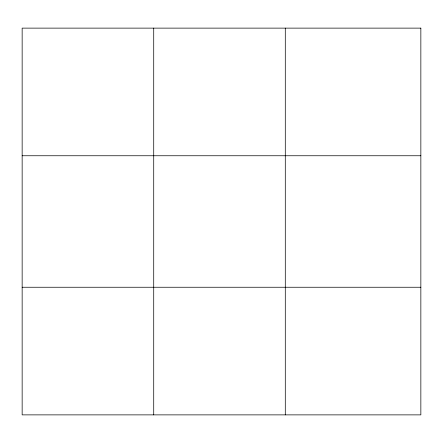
<?xml version="1.0" encoding="UTF-8"?>
<svg xmlns="http://www.w3.org/2000/svg" width="443" height="443" viewBox="0 0 443 443"><rect width="100%" height="100%" fill="white"/><g stroke="black" fill="none" stroke-linecap="round" stroke-linejoin="round"><path stroke-width="0.66" d="M153.721 28.125L153.721 414.875M285.292 28.125L285.292 414.875M22.15 155.753L420.85 155.753M22.15 287.247L420.85 287.247M420.85 28.125L420.85 414.875L22.15 414.875L22.15 28.125L420.85 28.125"/></g></svg>
